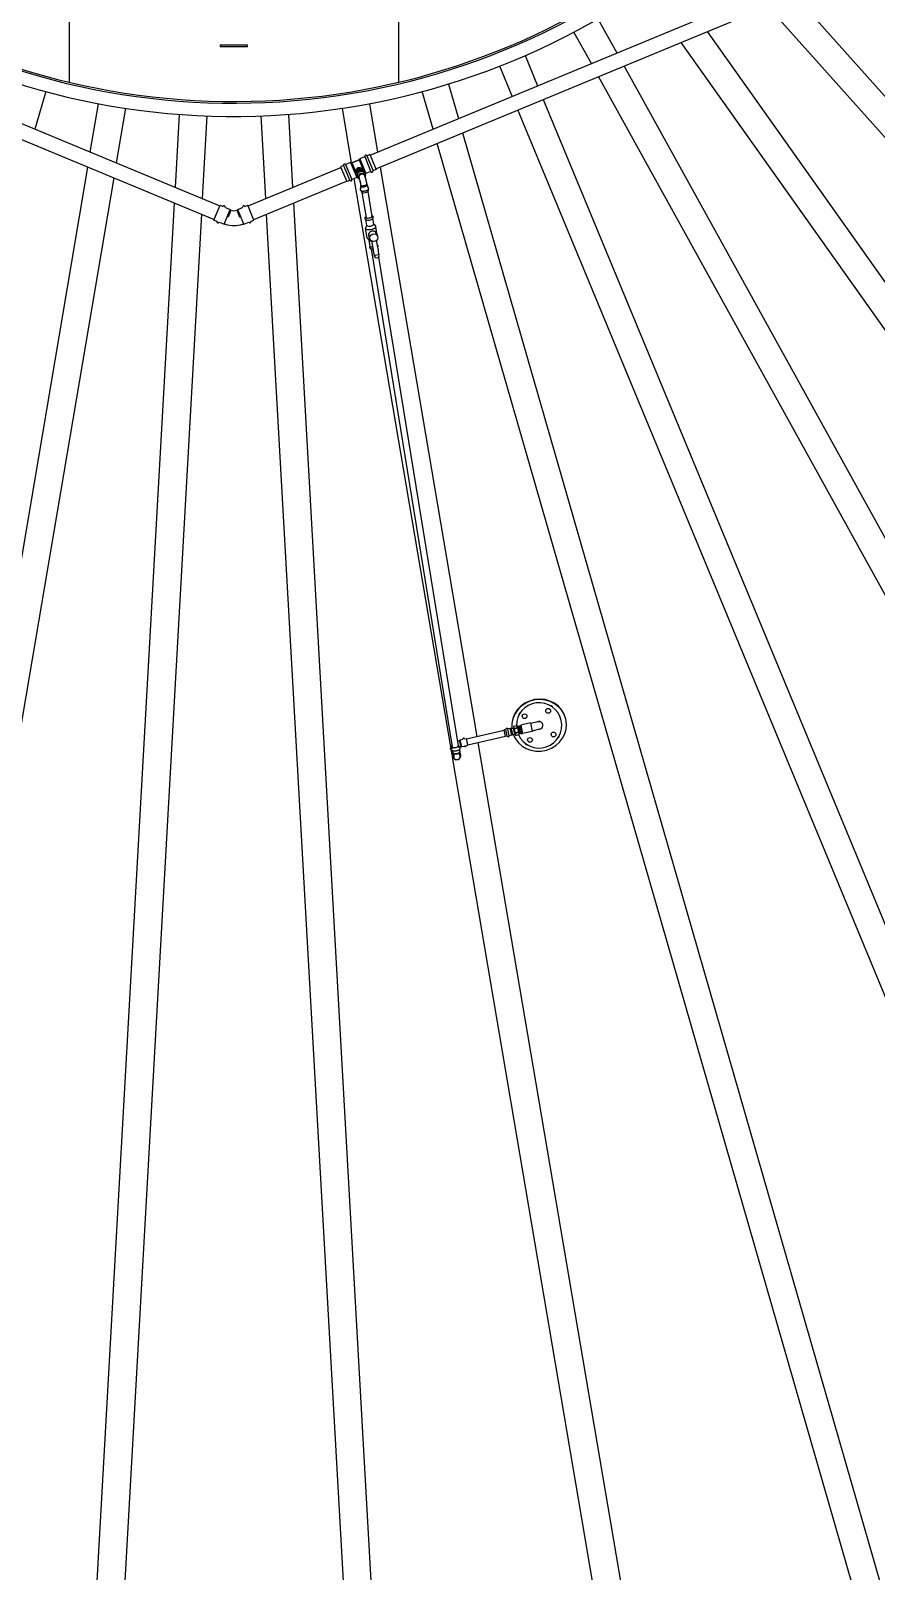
# Model space of a CAD drawing. Header units: millimetres. Extents: x 0 to 157650, y 0 to 89100.
# Drawn here: x 25551 to 28634, y 23728 to 29344 of the extents above; entities that cross this region are included whole.
import ezdxf

# ---------------------------------------------------------------- set-up
doc = ezdxf.new("R2010")
doc.units = ezdxf.units.MM
doc.header["$LTSCALE"] = 150
doc.layers.add('Visible', color=7, linetype='Continuous', lineweight=25)

msp = doc.modelspace()

# ---------------------------------------------------------------- linework, layer by layer
at = {"layer": 'Visible', "color": 9, "true_color": 0xc0c0c0}
for p, q in [((25692, 29156.1), (25692, 31085.9)), ((25692, 29156.1), (25692, 31085.9)), ((26892, 30910.9), (26892, 29156.1)), ((26892, 30910.9), (26892, 29156.1)), ((24221.2, 29542.2), (26240.5, 28705.8)), ((26788.8, 28890.2), (28362.8, 29542.2)), ((24200.6, 29492.3), (26219.8, 28655.9)), ((26809.5, 28840.3), (28383.5, 29492.3)), ((34218, 22742.6), (28239, 29432.5)), ((28336.9, 29473), (34292.6, 22809.2)), ((27619.6, 29387.5), (27688.5, 29262.9)), ((27595.5, 29224.4), (27532.1, 29339.1)), ((28017.5, 29340.7), (33248.4, 21969.2)), ((26342, 29291.9), (26242, 29291.9)), ((26242, 29291.9), (26242, 29285.9)), ((26242, 29285.9), (26342, 29285.9)), ((26342, 29285.9), (26342, 29291.9)), ((33166.8, 21911.4), (27922.8, 29301.5)), ((27307.1, 29104.9), (27261.5, 29215)), ((27353.9, 29253.3), (27399.5, 29143.2)), ((27714.8, 29215.3), (32116.7, 21251.5)), ((27074.9, 29149.7), (27111.2, 29023.7)), ((32029.2, 21203.1), (27621.8, 29176.8)), ((25605.5, 29121.9), (25566.1, 28985.1)), ((27018.2, 28985.2), (26978.8, 29122)), ((27420.2, 29093.3), (30911.8, 20664.9)), ((25768.3, 28901.4), (25798.3, 29077.9)), ((25896.9, 29061.2), (25863.1, 28862.1)), ((26078.5, 28772.9), (26093.4, 29039.1)), ((26490.9, 29039.1), (26505.8, 28773)), ((26721.1, 28862.8), (26687.4, 29061.2)), ((26786, 29078), (26816, 28901.5)), ((30819.4, 20626.6), (27327.8, 29055)), ((26193.3, 29033.5), (26176.4, 28732.4)), ((26408, 28732.5), (26391, 29033.5)), ((29552.7, 20189.3), (27033.2, 28933)), ((27126.2, 28971.5), (29648.8, 20217)), ((26748.2, 28873.4), (26722.3, 28862.7)), ((26722.3, 28862.7), (26748.2, 28873.4)), ((26748.2, 28873.4), (26751, 28877)), ((26748.2, 28873.4), (26763.2, 28837.2)), ((26768.6, 28884.4), (26751, 28877)), ((26751, 28877), (26773.4, 28822.9)), ((26768.9, 28885), (26791.7, 28829.9)), ((26776.9, 28888.3), (26799.7, 28833.2)), ((26788, 28892.4), (26777.5, 28888)), ((26788, 28892.4), (26810.4, 28838.2)), ((24241.6, 19913), (25759.1, 28846.8)), ((26343.6, 28705.8), (26681.7, 28845.8)), ((26691.2, 28852.3), (26680.8, 28848)), ((26680.8, 28848), (26703.2, 28793.8)), ((26691.5, 28852.9), (26714.3, 28797.9)), ((26699.4, 28856.2), (26722.3, 28801.2)), ((26717.7, 28863.3), (26700.1, 28856)), ((26717.7, 28863.3), (26740.2, 28809.1)), ((26722.3, 28862.7), (26717.7, 28863.3)), ((26722.3, 28862.7), (26737.3, 28826.5)), ((26741.8, 28811.2), (26740.2, 28809.1)), ((26741.6, 28819.3), (26741.6, 28819.2)), ((26765.2, 28829.1), (26765.3, 28829)), ((26769.2, 28819.6), (26770.4, 28816.7)), ((26770.8, 28823.2), (26773.4, 28822.9)), ((26791.1, 28830.2), (26773.4, 28822.9)), ((26810.4, 28838.2), (26799.9, 28833.9)), ((26825.3, 28846.9), (27178.1, 26770.8)), ((25853.8, 28807.5), (24340.2, 19896.3)), ((26364.3, 28655.9), (26702.3, 28795.9)), ((26713.7, 28798.1), (26703.2, 28793.8)), ((26740.2, 28809.1), (26722.5, 28801.8)), ((27083.1, 26733), (26730.9, 28805.3)), ((26745.5, 28809.8), (26746.7, 28806.9)), ((26753.3, 28777.3), (26754.7, 28768.8)), ((26754.5, 28781.1), (26753.4, 28778.2)), ((26756, 28760.5), (26756.7, 28755.9)), ((26758.9, 28754.1), (26773.8, 28662.6)), ((26776.2, 28784.7), (26778.2, 28782.2)), ((26778.5, 28781.5), (26779.9, 28772.9)), ((26780.6, 28757.6), (26795.5, 28666.1)), ((26781.3, 28764.6), (26782, 28760.1)), ((25572.6, 19757.5), (26075.3, 28715.8)), ((26218.9, 28653.8), (26241.3, 28707.9)), ((26241.3, 28707.9), (26251.8, 28703.6)), ((26260.7, 28699.9), (26278.3, 28692.6)), ((26305.8, 28692.6), (26323.4, 28699.9)), ((26332.3, 28703.6), (26342.7, 28707.9)), ((26365.1, 28653.8), (26342.7, 28707.9)), ((26509, 28715.9), (27012.6, 19757.6)), ((26173.2, 28675.2), (25672.5, 19751.9)), ((26218.9, 28653.8), (26229.4, 28649.5)), ((26238.2, 28645.8), (26255.9, 28638.5)), ((26255.9, 28638.5), (26278.3, 28692.6)), ((26280.8, 28689.3), (26278.3, 28692.6)), ((26303.3, 28689.3), (26305.8, 28692.6)), ((26328.2, 28638.5), (26305.8, 28692.6)), ((26328.2, 28638.5), (26345.8, 28645.8)), ((26354.7, 28649.5), (26365.1, 28653.8)), ((26912.7, 19751.9), (26411.2, 28675.3)), ((26774, 28654.8), (26771.3, 28656.9)), ((26776.8, 28634.1), (26773.3, 28655.3)), ((26797.8, 28658.7), (26799.7, 28661.5)), ((26801.7, 28638.2), (26798.3, 28659.4)), ((26260.5, 28639.2), (26255.9, 28638.5)), ((26323.6, 28639.2), (26328.2, 28638.5)), ((26777.6, 28589.3), (26772.2, 28622.9)), ((26776.7, 28634.6), (26772.3, 28624.2)), ((26786, 28579.3), (26778.2, 28588.1)), ((26783.8, 28593.8), (26788, 28583.6)), ((26801.7, 28638.6), (26809.1, 28630.2)), ((26814.9, 28597.2), (26809.7, 28629)), ((26811.5, 28605.3), (26815.7, 28595.1)), ((26789.1, 28558.3), (26785.6, 28579.7)), ((26789, 28558.9), (26787.6, 28556.8)), ((26792.3, 28548.9), (27088.4, 26733)), ((26814.4, 28562.7), (26816, 28561.4)), ((26805.2, 28523.1), (26805.7, 28520.3)), ((26819.7, 28526.8), (26806, 28524.2)), ((26811.3, 28516.5), (26817.2, 28517.7)), ((26819.5, 28518.8), (27110.1, 26736.5)), ((26821.3, 28523.2), (26820.9, 28526)), ((27140.2, 26762.2), (27277.6, 26793.6)), ((27283.4, 26796.7), (27277.2, 26795.3)), ((27282.9, 26770.4), (27277.2, 26795.3)), ((27283.4, 26796.7), (27283.8, 26798.1)), ((27289.1, 26771.8), (27283.4, 26796.7)), ((27290.7, 26798.4), (27289.7, 26799.4)), ((27299.9, 26800.5), (27290.7, 26798.4)), ((27296.4, 26773.4), (27290.7, 26798.4)), ((27305.6, 26775.5), (27299.9, 26800.5)), ((27304.1, 26799.6), (27299.9, 26800.5)), ((27304.1, 26799.6), (27309.9, 26800.9)), ((27309, 26778.2), (27304.1, 26799.6)), ((27309.9, 26800.9), (27314.8, 26779.5)), ((27311.8, 26800.3), (27309.9, 26800.9)), ((27324.2, 26810), (27311.7, 26807.1)), ((27311.7, 26807.1), (27313, 26801.1)), ((27311.8, 26800.3), (27313.1, 26800.7)), ((27311.8, 26800.3), (27316.3, 26780.8)), ((27313, 26801.1), (27325.6, 26804)), ((27313.5, 26799), (27313, 26801.1)), ((27313.5, 26799), (27326.1, 26801.9)), ((27313.5, 26799), (27316.7, 26785.1)), ((27325.4, 26807.8), (27324.2, 26810)), ((27329.3, 26808.7), (27325.4, 26807.8)), ((27325.4, 26807.8), (27331.7, 26780)), ((27329.3, 26808.7), (27335.6, 26780.9)), ((27330.2, 26807.9), (27329.5, 26807.7)), ((27336.1, 26782.1), (27330.2, 26807.9)), ((27331.8, 26806.9), (27330.2, 26807.9)), ((27333.8, 26807.3), (27331.8, 26806.9)), ((27337.1, 26783.7), (27331.8, 26806.9)), ((27333.1, 26810.3), (27338, 26811.4)), ((27333.1, 26810.3), (27334.3, 26804.9)), ((27334.3, 26804.9), (27339.2, 26806)), ((27334.3, 26804.9), (27334.7, 26803.1)), ((27334.7, 26803.1), (27339.6, 26804.2)), ((27337.6, 26790.4), (27334.7, 26803.1)), ((27337.6, 26790.4), (27342.5, 26791.5)), ((27337.6, 26790.4), (27338.1, 26788.5)), ((27373.1, 26820.4), (27338, 26812.4)), ((27338, 26812.4), (27345, 26781.4)), ((27339.2, 26806), (27338, 26811.4)), ((27338.1, 26788.5), (27342.9, 26789.6)), ((27339.7, 26781.3), (27338.1, 26788.5)), ((27338.5, 26809.9), (27338.3, 26809.9)), ((27339.2, 26806), (27339.6, 26804.2)), ((27342.5, 26791.5), (27339.6, 26804.2)), ((27342.5, 26791.5), (27342.9, 26789.6)), ((27344.6, 26782.4), (27342.9, 26789.6)), ((27380.1, 26789.4), (27345, 26781.4)), ((27373.1, 26820.4), (27380.1, 26789.4)), ((27401.9, 26824.4), (27373.6, 26818)), ((27379.6, 26791.8), (27407.9, 26798.2)), ((27502.4, 26833.6), (27502.1, 26834.9)), ((27086.6, 26732.7), (27087.6, 26726.8)), ((27111.9, 26736.8), (27112.8, 26730.9)), ((27114.4, 26756.2), (27117.4, 26758.8)), ((27117.4, 26758.8), (27126.4, 26760.9)), ((27123.1, 26733.9), (27117.4, 26758.8)), ((27119.6, 26734.8), (27123.1, 26733.9)), ((27123.1, 26733.9), (27132.1, 26735.9)), ((27133.7, 26762.6), (27139.8, 26764)), ((27139.4, 26737.6), (27145.5, 26739)), ((27145.5, 26739), (27139.8, 26764)), ((27145.1, 26740.8), (27282.5, 26772.1)), ((27181.8, 26749.1), (28343.6, 19913.2)), ((27289.1, 26771.8), (27282.9, 26770.4)), ((27289.1, 26771.8), (27290, 26770.7)), ((27296.4, 26773.4), (27296, 26772.1)), ((27305.6, 26775.5), (27296.4, 26773.4)), ((27309, 26778.2), (27305.6, 26775.5)), ((27309, 26778.2), (27314.8, 26779.5)), ((27316.3, 26780.8), (27314.8, 26779.5)), ((27316.3, 26780.8), (27317.6, 26781.2)), ((27316.7, 26785.1), (27329.2, 26788)), ((27317.2, 26782.8), (27316.7, 26785.1)), ((27317.2, 26782.8), (27329.8, 26785.7)), ((27317.2, 26782.8), (27319, 26774.9)), ((27319, 26774.9), (27331.6, 26777.8)), ((27319.1, 26774.7), (27319, 26774.9)), ((27319.1, 26774.7), (27331.6, 26777.6)), ((27331.7, 26780), (27331.6, 26777.6)), ((27335.6, 26780.9), (27331.7, 26780)), ((27336.1, 26782.1), (27335.4, 26781.9)), ((27337.1, 26783.7), (27336.1, 26782.1)), ((27339.1, 26784.1), (27337.1, 26783.7)), ((27339.7, 26781.3), (27344.6, 26782.4)), ((27339.7, 26781.3), (27339.8, 26781.1)), ((27339.8, 26781.1), (27344.6, 26782.2)), ((27344.5, 26783.8), (27344.3, 26783.8)), ((27344.6, 26782.4), (27344.6, 26782.2)), ((27088.1, 26703.4), (27085.6, 26718.1)), ((27089.5, 26715), (27088.7, 26718.6)), ((27088.9, 26718.5), (27090.1, 26711.3)), ((28245, 19896.5), (27089.5, 26695.1)), ((27092.7, 26707.7), (27090.5, 26710.5)), ((27090.6, 26710), (27090.5, 26710.4)), ((27092.3, 26694.8), (27091.6, 26697.8)), ((27114, 26711.2), (27115.3, 26714.6)), ((27114.2, 26722.6), (27115.4, 26715.4)), ((27117.2, 26700.5), (27116.5, 26703.5))]:
    msp.add_line(p, q, dxfattribs=at)
for centre in [(27351.9, 26844.6), (27438.1, 26864.3), (27371.6, 26758.4), (27457.8, 26778.1)]:
    msp.add_circle(centre, 8.75, dxfattribs=at)
for centre, radius, start, end in [((26292, 31685.9), 12796, 45.6757, 314.3243), ((26292, 31685.9), 2654.3, 55.8521, 348.3907), ((26292, 31685.9), 2606, 57.4266, 348.9003), ((26292, 31685.9), 2600, 57.6311, 342.6579), ((26768.5, 28884.8), 0.5, 292.5, 22.5), ((26773.3, 28885.7), 4.42, 35.8333, 189.1667), ((26777.3, 28888.5), 0.5, 202.5, 292.5), ((26691, 28852.8), 0.5, 292.5, 22.5), ((26695.9, 28853.6), 4.42, 35.8333, 189.1667), ((26699.9, 28856.4), 0.5, 202.5, 292.5), ((26791.3, 28829.8), 0.5, 22.5, 112.5), ((26795.3, 28832.5), 4.42, 215.8333, 9.1667), ((26800.1, 28833.4), 0.5, 112.5, 202.5), ((26713.8, 28797.7), 0.5, 22.5, 112.5), ((26717.9, 28800.5), 4.42, 215.8333, 9.1667), ((26722.7, 28801.4), 0.5, 112.5, 202.5), ((26251.9, 28703.8), 0.25, 247.5, 325.6877), ((26255.9, 28701.1), 4.65, 349.3123, 145.6877), ((26260.7, 28700.2), 0.25, 169.3123, 247.5), ((26323.3, 28700.2), 0.25, 292.5, 10.6877), ((26328.1, 28701.1), 4.65, 34.3123, 190.6877), ((26332.2, 28703.8), 0.25, 214.3123, 292.5), ((26229.3, 28649.2), 0.25, 349.3123, 67.5), ((26234.1, 28648.3), 4.65, 169.3123, 325.6877), ((26238.1, 28645.6), 0.25, 67.5, 145.6877), ((26292, 28725.8), 38.2, 252.8702, 287.1298), ((26345.9, 28645.6), 0.25, 34.3123, 112.5), ((26350, 28648.3), 4.65, 214.3123, 10.6877), ((26354.8, 28649.2), 0.25, 112.5, 190.6877), ((26292, 28725.6), 92, 249.941, 290.059), ((27404.9, 26811.3), 82.5, 204.4854, 181.2343), ((27287.1, 26797.1), 3.5, 42.7641, 162.9556), ((27404.9, 26811.3), 13.8, 270.8693, 114.8504), ((27404.9, 26811.3), 13.5, 282.8598, 102.8598), ((27126.3, 26761.1), 0.25, 282.8598, 0.1794), ((27130.2, 26761.1), 3.59, 25.5402, 180.1795), ((27132.1, 26735.7), 0.25, 25.5402, 102.8598), ((27135.6, 26737.3), 3.59, 205.5402, 0.1795), ((27133.7, 26762.8), 0.25, 205.5402, 282.8598), ((27139.5, 26737.4), 0.25, 102.8598, 180.1795), ((27292.6, 26773.1), 3.5, 222.7641, 342.9556)]:
    msp.add_arc(centre, radius, start, end, dxfattribs=at)
for centre, major_axis, ratio, start_param, end_param in [((26751.2, 28829.5), (-11.8, -4.9), 0.939693, 3.734172, 5.690606), ((26753.3, 28824.4), (12.3, 5.1), 0.939693, 6.20407, 9.503893), ((26754.2, 28822.2), (11.8, 4.9), 0.939693, 0.189995, 2.951597), ((26754.2, 28822.2), (-10.2, -4.2), 0.939693, 3.663904, 5.760874), ((26758.5, 28811.8), (11.8, 4.9), 0.939693, 5.666295, 9.875317), ((26755.5, 28819.1), (-11.8, -4.9), 0.939693, 4.13268, 5.292098), ((26765.9, 28779.4), (12.6, 2.1), 0.333955, 2.950309, 6.474469), ((26769.4, 28758), (12.6, 2.1), 0.333955, 3.141593, 6.283185), ((26784.5, 28665), (-11, -1.8), 0.333955, 6.118971, 9.588992), ((26785.7, 28658), (-12.5, -2), 0.333955, 0.301852, 2.839741), ((26790.9, 28625.9), (-18.8, -3.1), 0.333955, 6.077179, 9.630784), ((26789.2, 28636.2), (-12.5, -2), 0.333955, 0, 3.141593), ((26796.4, 28592.4), (-18.8, -3.1), 0.333955, 0, 1.007593), ((26797.6, 28599.5), (13.9, 5.7), 0.939693, 0, 3.141593), ((26798, 28582.1), (-12.5, -2), 0.333955, 0.206006, 1.106759), ((26801.6, 28560.3), (-12.5, -2), 0.333955, 0, 1.315902), ((26808.5, 28530.2), (-4.92, -0.9), 0.080642, 6.281779, 6.357333), ((26806.2, 28523.2), (-0.924, -0.383), 0.939693, 4.494788, 6.065584), ((26810.5, 28521.2), (-4.62, -1.91), 0.939693, 6.065584, 7.63638), ((26816.4, 28522.3), (4.62, 1.91), 0.939693, 4.494788, 6.065584), ((26819.9, 28525.9), (0.924, 0.383), 0.939693, 6.065584, 7.63638), ((27404.6, 26812.7), (97.5, 22.3), 0.939693, 0, 3.038912), ((27404.9, 26811.3), (-97.5, -22.3), 0.939693, 0.117329, 6.165857), ((27337.9, 26850.6), (-6.82, -1.56), 0.939693, 4.761426, 6.365711), ((27337.5, 26852.2), (-6.82, -1.56), 0.939693, 0.130358, 0.295603), ((27337.6, 26851.9), (-6.82, -1.56), 0.939693, 0.10418, 0.255875), ((27337.9, 26850.6), (6.82, 1.56), 0.939693, 5.427646, 5.893067), ((27448.2, 26875.7), (-6.82, -1.56), 0.939693, 0.390119, 0.855539), ((27448.2, 26875.7), (6.82, 1.56), 0.939693, 6.200659, 7.804945), ((27447.8, 26877.4), (6.82, 1.56), 0.939693, 5.987583, 6.152827), ((27447.9, 26877.1), (6.82, 1.56), 0.939693, 6.02731, 6.179005), ((27327.9, 26793.8), (-3.7, 16.2), 0.000111, 5.237999, 5.39347), ((27096.9, 26732.1), (12.5, 2.8), 0.942381, 2.210494, 2.518565), ((27099.2, 26734.7), (12.6, 2.1), 0.333955, 2.604842, 6.819935), ((27099.2, 26734.7), (10.9, 1.8), 0.333955, 3.141593, 6.283185), ((27327.9, 26793.8), (3.7, -16.2), 0.000122, 1.049208, 1.20468), ((27327.9, 26793.8), (3.7, -16.2), 0.000011, 0.00201, 0.157482), ((27361.5, 26746.9), (-6.82, -1.56), 0.939693, 6.200659, 7.804945), ((27361.2, 26748.3), (-6.82, -1.56), 0.939693, 0.132895, 1.278883), ((27361.2, 26748.6), (-6.82, -1.56), 0.939693, 0.200103, 1.204719), ((27361.5, 26746.9), (6.82, 1.56), 0.939693, 0.390119, 0.855539), ((27471.8, 26772.1), (-6.82, -1.56), 0.939693, 5.427646, 5.893067), ((27471.8, 26772.1), (6.82, 1.56), 0.939693, 4.761426, 6.365711), ((27471.5, 26773.4), (6.82, 1.56), 0.939693, 5.004302, 6.15029), ((27471.5, 26773.8), (6.82, 1.56), 0.939693, 5.078467, 6.083082), ((27098.6, 26724.6), (12.5, 2.8), 0.942381, 2.476143, 2.730581), ((27098.6, 26724.6), (-12.5, -2.8), 0.942381, 0.15126, 0.53675), ((27102.7, 26713.3), (12.6, 2.1), 0.333955, 3.141593, 6.283185), ((27104.7, 26697.6), (-12.5, -2.8), 0.942381, 5.615338, 7.361474), ((27104.7, 26697.6), (12.5, 2.8), 0.942381, 5.272378, 6.680889)]:
    msp.add_ellipse(centre, major_axis=major_axis, ratio=ratio, start_param=start_param, end_param=end_param, dxfattribs=at)
msp.add_ellipse((26801.9, 28589.3), major_axis=(13.9, 5.7), ratio=0.939693, dxfattribs=at)
for points, knots in [([(26768.6, 28826.3), (26768.6, 28826.8), (26768.5, 28827.2), (26768.3, 28829.3), (26767.8, 28830.8), (26766.5, 28833.7), (26765.5, 28835), (26763.3, 28837.3), (26761.9, 28838.2), (26759, 28839.7), (26757.4, 28840.2), (26754.2, 28840.6), (26752.5, 28840.6), (26749.1, 28840.1), (26747.5, 28839.5), (26744.5, 28838), (26743.1, 28837), (26740.7, 28834.6), (26739.7, 28833.3), (26738.1, 28830.3), (26737.6, 28828.7), (26737.1, 28825.5), (26737.2, 28823.9), (26737.6, 28821.3), (26737.9, 28820.3), (26738.3, 28819.4)], [2.797206, 2.797206, 2.797206, 2.797206, 2.885224, 2.885224, 3.198582, 3.198582, 3.510801, 3.510801, 3.825351, 3.825351, 4.144384, 4.144384, 4.467894, 4.467894, 4.794266, 4.794266, 5.121232, 5.121232, 5.446417, 5.446417, 5.767729, 5.767729, 6.084232, 6.084232, 6.283185, 6.283185, 6.283185, 6.283185]), ([(26738.6, 28831.2), (26738.3, 28832.2), (26738.2, 28833.3), (26738.2, 28835.9), (26738.5, 28837.4), (26739.5, 28840), (26740.3, 28841.3), (26742.3, 28843.5), (26743.6, 28844.3), (26744.9, 28844.8)], [5.135377, 5.135377, 5.135377, 5.135377, 5.456018, 5.456018, 5.875499, 5.875499, 6.29544, 6.29544, 6.715382, 6.715382, 6.715382, 6.715382]), ([(26738.3, 28819.4), (26738.9, 28817.9), (26739.8, 28816.5), (26740.9, 28815.2), (26741, 28815.1), (26741.2, 28815)], [0, 0, 0, 0, 0.312158, 0.312158, 0.3443865, 0.3443865, 0.3443865, 0.3443865]), ([(26770.9, 28809.6), (26771, 28809.7), (26771, 28809.8), (26771.8, 28811.4), (26772.2, 28813), (26772.6, 28816.2), (26772.6, 28817.9), (26771.9, 28821), (26771.3, 28822.5), (26769.7, 28825.2), (26768.6, 28826.4), (26766.2, 28828.5), (26764.8, 28829.4), (26761.7, 28830.6), (26760.1, 28830.9), (26756.8, 28831.1), (26755.1, 28831), (26751.8, 28830.2), (26750.2, 28829.5), (26747.3, 28827.7), (26746, 28826.6), (26743.8, 28824.1), (26742.9, 28822.6), (26741.7, 28819.5), (26741.3, 28817.9), (26741.1, 28814.7), (26741.2, 28813.1), (26742.1, 28810), (26742.8, 28808.5), (26744.6, 28805.9), (26745.7, 28804.7), (26747.9, 28803.1), (26749, 28802.5), (26750, 28802)], [0.959927, 0.959927, 0.959927, 0.959927, 0.979497, 0.979497, 1.300453, 1.300453, 1.616325, 1.616325, 1.928609, 1.928609, 2.240699, 2.240699, 2.556049, 2.556049, 2.876359, 2.876359, 3.201099, 3.201099, 3.528287, 3.528287, 3.855432, 3.855432, 4.180021, 4.180021, 4.500051, 4.500051, 4.815084, 4.815084, 5.127048, 5.127048, 5.439508, 5.439508, 5.669115, 5.669115, 5.669115, 5.669115]), ([(26744.9, 28844.8), (26746.1, 28845.4), (26747.6, 28845.7), (26750.6, 28845.6), (26752.1, 28845.2), (26754.6, 28844.1), (26755.9, 28843.3), (26757.7, 28841.4), (26758.4, 28840.5), (26758.9, 28839.6)], [0, 0, 0, 0, 0.419941, 0.419941, 0.839883, 0.839883, 1.259364, 1.259364, 1.580004, 1.580004, 1.580004, 1.580004]), ([(26757.4, 28820.7), (26756.4, 28820.5), (26755.3, 28820.2), (26753.5, 28819.2), (26752.6, 28818.7), (26750.8, 28817.1), (26749.9, 28815.9), (26748.6, 28813.4), (26748.2, 28812), (26748.1, 28809.4), (26748.2, 28808.1), (26748.6, 28806.9)], [-6.946117, -6.946117, -6.946117, -6.946117, -6.629451, -6.629451, -6.320608, -6.320608, -5.883587, -5.883587, -5.44564, -5.44564, -5.033529, -5.033529, -5.033529, -5.033529]), ([(26769.4, 28814.2), (26769.1, 28815.1), (26768.7, 28815.9), (26767.4, 28817.7), (26766.4, 28818.6), (26764.2, 28820), (26762.9, 28820.5), (26760.2, 28821), (26758.8, 28821), (26757.4, 28820.7)], [-1.554664, -1.554664, -1.554664, -1.554664, -1.258917, -1.258917, -0.845974, -0.845974, -0.426647, -0.426647, 0, 0, 0, 0]), ([(26769.4, 28814.2), (26769.8, 28812.9), (26770.3, 28811.5), (26771.2, 28808.2), (26771.6, 28806.4), (26772.6, 28802.5), (26773.1, 28800.4), (26774, 28795.9), (26774.5, 28793.6), (26775.4, 28789), (26775.8, 28786.7), (26776.2, 28784.4)], [3.264764, 3.264764, 3.264764, 3.264764, 3.529023, 3.529023, 3.793281, 3.793281, 4.05754, 4.05754, 4.321799, 4.321799, 4.586057, 4.586057, 4.586057, 4.586057]), ([(26769.4, 28814.2), (26769.7, 28813.3), (26770, 28812.3), (26770.9, 28809.3), (26771.4, 28807.3), (26772.5, 28802.7), (26773.1, 28800.1), (26774.2, 28794.8), (26774.8, 28792.1), (26775.6, 28787.7), (26775.9, 28786), (26776.2, 28784.4)], [5.177026, 5.177026, 5.177026, 5.177026, 5.368014, 5.368014, 5.682173, 5.682173, 5.996333, 5.996333, 6.310492, 6.310492, 6.498319, 6.498319, 6.498319, 6.498319]), ([(26748.6, 28806.9), (26748.8, 28806.4), (26749.1, 28805.6), (26749.7, 28803.5), (26750, 28802), (26750.9, 28798.7), (26751.3, 28796.8), (26752.2, 28792.9), (26752.6, 28790.8), (26753.5, 28786.5), (26753.9, 28784.4), (26754.3, 28781.7), (26754.4, 28781.3), (26754.5, 28780.8)], [3.277436, 3.277436, 3.277436, 3.277436, 3.478762, 3.478762, 3.739299, 3.739299, 3.999837, 3.999837, 4.260375, 4.260375, 4.520912, 4.520912, 4.580124, 4.580124, 4.580124, 4.580124]), ([(26748.6, 28806.9), (26748.8, 28806.4), (26749, 28805.7), (26749.6, 28803.7), (26750, 28802.2), (26750.9, 28798.7), (26751.4, 28796.6), (26752.4, 28792), (26752.9, 28789.5), (26753.8, 28784.9), (26754.1, 28782.8), (26754.5, 28780.8)], [5.189698, 5.189698, 5.189698, 5.189698, 5.378515, 5.378515, 5.640431, 5.640431, 5.935201, 5.935201, 6.241948, 6.241948, 6.492386, 6.492386, 6.492386, 6.492386]), ([(26754.4, 28770.1), (26754.1, 28769.8), (26753.7, 28769.4), (26753.1, 28768.6), (26752.8, 28768.1), (26752.3, 28766.9), (26752.1, 28766), (26752.3, 28764.4), (26752.5, 28763.8), (26753.1, 28762.6), (26753.6, 28762.1), (26754.7, 28761.1), (26755.4, 28760.7), (26757.4, 28759.9), (26758.7, 28759.6), (26761.7, 28759.3), (26763.3, 28759.2), (26766.5, 28759.4), (26768.1, 28759.6), (26771.2, 28760.2), (26772.7, 28760.5), (26775.6, 28761.4), (26776.9, 28761.9), (26779.5, 28763.2), (26780.6, 28763.9), (26782.1, 28765.4), (26782.5, 28765.9), (26783, 28766.9), (26783.2, 28767.3), (26783.5, 28768.5), (26783.6, 28769.3), (26783.3, 28770.4), (26783.3, 28770.7), (26783.1, 28771)], [2.586822, 2.586822, 2.586822, 2.586822, 2.722874, 2.722874, 2.861248, 2.861248, 3.043336, 3.043336, 3.178996, 3.178996, 3.329103, 3.329103, 3.548415, 3.548415, 3.939745, 3.939745, 4.325052, 4.325052, 4.678204, 4.678204, 5.0258, 5.0258, 5.38281, 5.38281, 5.776354, 5.776354, 5.952496, 5.952496, 6.057675, 6.057675, 6.217158, 6.217158, 6.283185, 6.283185, 6.283185, 6.283185]), ([(26754.5, 28780.8), (26754.5, 28780.6), (26754.6, 28780.5), (26754.9, 28780), (26755.4, 28779.7), (26756.9, 28779.2), (26757.8, 28779), (26760, 28778.8), (26761.2, 28778.8), (26763.9, 28779), (26765.3, 28779.2), (26766.7, 28779.4)], [-1.81951, -1.81951, -1.81951, -1.81951, -1.667573, -1.667573, -1.258917, -1.258917, -0.845974, -0.845974, -0.426647, -0.426647, 0, 0, 0, 0]), ([(26766.7, 28779.4), (26767.8, 28779.6), (26768.8, 28779.9), (26770.7, 28780.4), (26771.5, 28780.7), (26773.4, 28781.5), (26774.3, 28782), (26775.7, 28783), (26776.1, 28783.5), (26776.2, 28784.1), (26776.2, 28784.2), (26776.2, 28784.4)], [-6.946117, -6.946117, -6.946117, -6.946117, -6.629451, -6.629451, -6.320608, -6.320608, -5.883587, -5.883587, -5.44564, -5.44564, -5.294599, -5.294599, -5.294599, -5.294599]), ([(26783.1, 28771), (26782.9, 28771.6), (26782.5, 28772.2), (26781.5, 28773.2), (26780.9, 28773.6), (26780.1, 28774), (26779.9, 28774.1), (26779.7, 28774.2)], [0, 0, 0, 0, 0.1419892, 0.1419892, 0.3335878, 0.3335878, 0.3979391, 0.3979391, 0.3979391, 0.3979391]), ([(26280.8, 28689.3), (26280.8, 28689.3), (26280.8, 28689.3), (26280.8, 28689.2), (26280.7, 28689.1), (26280.4, 28688.3), (26280, 28687.3), (26278.8, 28684.2), (26277.9, 28682), (26275.8, 28676.8), (26274.7, 28674), (26272.6, 28668.8), (26271.6, 28666.5), (26270.7, 28664.2)], [-8.51116, -8.51116, -8.51116, -8.51116, -8.39109, -8.39109, -7.98249, -7.98249, -7.083111, -7.083111, -6.01136, -6.01136, -5.004269, -5.004269, -4.255037, -4.255037, -4.255037, -4.255037]), ([(26313.4, 28664.2), (26313.2, 28664.5), (26313.1, 28664.9), (26311.6, 28668.5), (26310.3, 28671.7), (26307.9, 28677.7), (26306.8, 28680.3), (26305.1, 28684.8), (26304.4, 28686.5), (26303.5, 28688.7), (26303.3, 28689.3), (26303.3, 28689.3)], [-12.773496, -12.773496, -12.773496, -12.773496, -12.659018, -12.659018, -11.597637, -11.597637, -10.541818, -10.541818, -9.494712, -9.494712, -8.514961, -8.514961, -8.514961, -8.514961]), ([(26773.3, 28665.9), (26772.1, 28665.2), (26771, 28664.4), (26770, 28662.9), (26769.8, 28662.4), (26769.4, 28661.2), (26769.3, 28660.4), (26769.6, 28659), (26769.9, 28658.5), (26770.5, 28657.6), (26770.9, 28657.2), (26771.3, 28656.9)], [8.6545158, 8.6545158, 8.6545158, 8.6545158, 9.0397804, 9.0397804, 9.176599, 9.176599, 9.3618565, 9.3618565, 9.5102359, 9.5102359, 9.6482141, 9.6482141, 9.6482141, 9.6482141]), ([(26799.7, 28661.5), (26799.9, 28661.9), (26800.2, 28662.4), (26800.5, 28663.6), (26800.6, 28664.4), (26800.3, 28665.7), (26800, 28666.3), (26799.3, 28667.3), (26798.8, 28667.8), (26797.4, 28668.7), (26796.4, 28669.1), (26795.2, 28669.4), (26795.1, 28669.4), (26795, 28669.4)], [5.9029178, 5.9029178, 5.9029178, 5.9029178, 6.0378542, 6.0378542, 6.2218319, 6.2218319, 6.3702745, 6.3702745, 6.5536273, 6.5536273, 6.8614698, 6.8614698, 6.896616, 6.896616, 6.896616, 6.896616]), ([(26787.6, 28556.8), (26787.3, 28556.4), (26787.1, 28555.9), (26786.7, 28554.8), (26786.7, 28554), (26787, 28552.6), (26787.2, 28552), (26788, 28551), (26788.5, 28550.5), (26789.9, 28549.6), (26790.9, 28549.3), (26793.3, 28548.6), (26794.9, 28548.5), (26797.8, 28548.4), (26799, 28548.4), (26800.4, 28548.5)], [2.761325, 2.761325, 2.761325, 2.761325, 2.896262, 2.896262, 3.080239, 3.080239, 3.228682, 3.228682, 3.412035, 3.412035, 3.719877, 3.719877, 4.116461, 4.116461, 4.406104, 4.406104, 4.406104, 4.406104]), ([(26805.8, 28519.5), (26805.5, 28520.4), (26805.2, 28521.5), (26804.8, 28523.4), (26804.6, 28524), (26804.3, 28525.5), (26804.1, 28526.5), (26803.8, 28528.1), (26803.7, 28528.7), (26803.6, 28529.3)], [0, 0, 0, 0, 0.485966, 0.485966, 0.679634, 0.679634, 0.986677, 0.986677, 1.168905, 1.168905, 1.168905, 1.168905]), ([(26815.9, 28553.8), (26816.3, 28554.2), (26816.7, 28554.6), (26817.3, 28555.5), (26817.5, 28555.9), (26817.9, 28557.1), (26818, 28557.9), (26817.7, 28559.3), (26817.4, 28559.9), (26816.8, 28560.8), (26816.4, 28561.1), (26816, 28561.4)], [5.732096, 5.732096, 5.732096, 5.732096, 5.8981878, 5.8981878, 6.0350064, 6.0350064, 6.2202638, 6.2202638, 6.3686432, 6.3686432, 6.5066215, 6.5066215, 6.5066215, 6.5066215]), ([(26819.5, 28532.1), (26819.6, 28531.5), (26819.7, 28530.9), (26820, 28529.8), (26820.1, 28529.3), (26820.3, 28528.2), (26820.4, 28527.7), (26820.6, 28526.9), (26820.7, 28526.6), (26820.8, 28526.2), (26820.8, 28526.2), (26820.8, 28526.2)], [0.0000021, 0.0000021, 0.0000021, 0.0000021, 0.1725973, 0.1725973, 0.3424596, 0.3424596, 0.5122188, 0.5122188, 0.6798383, 0.6798383, 0.7025293, 0.7025293, 0.7025293, 0.7025293]), ([(27089.5, 26714.9), (27088.5, 26715.4), (27087.6, 26716.1), (27085.6, 26718), (27084.6, 26719.3), (27083, 26722.1), (27082.5, 26723.6), (27082, 26726.8), (27082, 26728.4), (27082.5, 26731.6), (27083.1, 26733.1), (27084.6, 26736), (27085.6, 26737.3), (27087, 26738.6), (27087.2, 26738.8), (27087.4, 26739)], [2.348372, 2.348372, 2.348372, 2.348372, 2.567982, 2.567982, 2.885282, 2.885282, 3.198573, 3.198573, 3.510729, 3.510729, 3.825211, 3.825211, 4.144195, 4.144195, 4.198152, 4.198152, 4.198152, 4.198152]), ([(27112.6, 26732.3), (27113.2, 26732), (27113.7, 26731.7), (27114.6, 26731), (27115, 26730.7), (27115.8, 26729.7), (27116.2, 26728.9), (27116.5, 26727.4), (27116.4, 26726.7), (27116.2, 26725.4), (27115.9, 26724.8), (27115.1, 26723.5), (27114.5, 26722.9), (27112.8, 26721.5), (27111.6, 26720.8), (27108.7, 26719.5), (27107.2, 26719), (27104.1, 26718.2), (27102.6, 26717.9), (27099.5, 26717.5), (27098, 26717.3), (27095, 26717.3), (27093.5, 26717.4), (27090.7, 26717.8), (27089.4, 26718.2), (27087.6, 26719.2), (27087.1, 26719.6), (27086, 26720.6), (27085.5, 26721.4), (27085.1, 26723), (27085.1, 26723.7), (27085.2, 26725), (27085.5, 26725.6), (27086.2, 26726.9), (27086.7, 26727.5), (27087.2, 26728.1), (27087.3, 26728.1), (27087.3, 26728.1)], [1.11545, 1.11545, 1.11545, 1.11545, 1.285873, 1.285873, 1.410155, 1.410155, 1.582926, 1.582926, 1.718242, 1.718242, 1.871261, 1.871261, 2.099977, 2.099977, 2.502701, 2.502701, 2.88335, 2.88335, 3.235405, 3.235405, 3.583187, 3.583187, 3.941842, 3.941842, 4.340344, 4.340344, 4.50167, 4.50167, 4.699591, 4.699591, 4.83607, 4.83607, 4.982949, 4.982949, 5.191589, 5.191589, 5.209753, 5.209753, 5.209753, 5.209753]), ([(27107.2, 26753.9), (27107.5, 26754.1), (27107.8, 26754.2), (27110.2, 26755), (27112.3, 26755.7), (27114.4, 26756.2)], [4.3355471, 4.3355471, 4.3355471, 4.3355471, 4.3681669, 4.3681669, 4.5949748, 4.5949748, 4.5949748, 4.5949748]), ([(27107.2, 26753.9), (27109.1, 26754.6), (27111, 26755.3), (27113.5, 26756), (27114, 26756.1), (27114.4, 26756.2)], [4.2190164, 4.2190164, 4.2190164, 4.2190164, 4.4263608, 4.4263608, 4.4784441, 4.4784441, 4.4784441, 4.4784441]), ([(27112.9, 26732.5), (27113.4, 26732.7), (27113.8, 26732.9), (27116, 26733.7), (27117.8, 26734.3), (27119.6, 26734.9)], [4.108839, 4.108839, 4.108839, 4.108839, 4.1876648, 4.1876648, 4.4515605, 4.4515605, 4.4515605, 4.4515605]), ([(27119.6, 26734.9), (27119.6, 26734.9), (27119.7, 26735), (27119.6, 26735.5), (27119.5, 26736.1), (27119.3, 26737.7), (27119.1, 26738.7), (27118.7, 26740.5), (27118.5, 26741.2), (27118.2, 26742.5), (27118.1, 26743.1), (27117.7, 26744.9), (27117.4, 26746.1), (27116.7, 26748.6), (27116.4, 26749.9), (27115.7, 26752.3), (27115.4, 26753.3), (27115, 26754.9), (27114.8, 26755.5), (27114.5, 26756.1), (27114.5, 26756.3), (27114.4, 26756.2)], [-4.829015, -4.829015, -4.829015, -4.829015, -4.565732, -4.565732, -4.153695, -4.153695, -3.717262, -3.717262, -3.496908, -3.496908, -3.29028, -3.29028, -2.933844, -2.933844, -2.496625, -2.496625, -2.076812, -2.076812, -1.667573, -1.667573, -1.355729, -1.355729, -1.355729, -1.355729]), ([(27090.8, 26710.1), (27090.2, 26709.4), (27089.8, 26708.6), (27088.7, 26706.4), (27088.3, 26704.8), (27087.9, 26701.6), (27088, 26699.9), (27088.7, 26696.8), (27089.3, 26695.3), (27091, 26692.6), (27092.1, 26691.4), (27094.2, 26689.6), (27095.1, 26689), (27096.2, 26688.5)], [2.393116, 2.393116, 2.393116, 2.393116, 2.566533, 2.566533, 2.884758, 2.884758, 3.198637, 3.198637, 3.510732, 3.510732, 3.824546, 3.824546, 4.046827, 4.046827, 4.046827, 4.046827]), ([(27092.4, 26708.1), (27092.5, 26707.7), (27092.6, 26707.2), (27092.7, 26706.3), (27092.8, 26705.9), (27092.9, 26705.1), (27093, 26704.7), (27093.1, 26703.9), (27093.2, 26703.5), (27093.3, 26702.7), (27093.3, 26702.3), (27093.4, 26701.5), (27093.5, 26701.2), (27093.6, 26700.4), (27093.7, 26700.1), (27093.7, 26699.5), (27093.8, 26699.2), (27093.9, 26698.6), (27093.9, 26698.3), (27094, 26697.8), (27094, 26697.6), (27094.1, 26697.1), (27094.1, 26696.9), (27094.1, 26696.6), (27094.1, 26696.4), (27094.2, 26696.1), (27094.2, 26696), (27094.2, 26695.9), (27094.2, 26695.9), (27094.2, 26695.9)], [3.2906302, 3.2906302, 3.2906302, 3.2906302, 3.351004, 3.351004, 3.4118655, 3.4118655, 3.4727558, 3.4727558, 3.5332096, 3.5332096, 3.5981887, 3.5981887, 3.6638337, 3.6638337, 3.7295535, 3.7295535, 3.7947268, 3.7947268, 3.8594799, 3.8594799, 3.9251362, 3.9251362, 3.9910243, 3.9910243, 4.0562439, 4.0562439, 4.1597438, 4.1597438, 4.1682508, 4.1682508, 4.1682508, 4.1682508]), ([(27092.4, 26708.1), (27092.6, 26706.9), (27092.8, 26705.7), (27093.1, 26704.1), (27093.1, 26703.6), (27093.3, 26702.6), (27093.4, 26702.1), (27093.5, 26701.2), (27093.6, 26700.8), (27093.7, 26700), (27093.7, 26699.6), (27093.8, 26698.9), (27093.9, 26698.6), (27094, 26698), (27094, 26697.7), (27094.1, 26697.2), (27094.1, 26696.9), (27094.1, 26696.5), (27094.1, 26696.4), (27094.2, 26696.1), (27094.2, 26695.9), (27094.2, 26695.9), (27094.2, 26695.9), (27094.2, 26695.9)], [0.489603, 0.489603, 0.489603, 0.489603, 0.6547248, 0.6547248, 0.7322712, 0.7322712, 0.8109141, 0.8109141, 0.889653, 0.889653, 0.9674408, 0.9674408, 1.0407648, 1.0407648, 1.1153627, 1.1153627, 1.1902788, 1.1902788, 1.2642028, 1.2642028, 1.3645069, 1.3645069, 1.3672237, 1.3672237, 1.3672237, 1.3672237]), ([(27104.1, 26706.4), (27103.1, 26706.2), (27102, 26706.1), (27100, 26705.9), (27099, 26705.9), (27096.9, 26706.1), (27095.7, 26706.2), (27093.9, 26706.8), (27093.2, 26707.2), (27092.8, 26707.7), (27092.8, 26707.7), (27092.7, 26707.7)], [-6.946117, -6.946117, -6.946117, -6.946117, -6.629451, -6.629451, -6.320608, -6.320608, -5.883587, -5.883587, -5.44564, -5.44564, -5.420197, -5.420197, -5.420197, -5.420197]), ([(27094, 26697.5), (27093.9, 26696.4), (27094, 26695.3), (27094.3, 26694.1), (27094.3, 26694), (27094.3, 26693.9)], [-2.0068331, -2.0068331, -2.0068331, -2.0068331, -1.667573, -1.667573, -1.6333911, -1.6333911, -1.6333911, -1.6333911]), ([(27114.1, 26711.6), (27114.2, 26711.2), (27114.3, 26710.7), (27114.4, 26709.8), (27114.5, 26709.3), (27114.6, 26708.5), (27114.7, 26708), (27114.8, 26707.2), (27114.9, 26706.8), (27115, 26706), (27115.1, 26705.6), (27115.2, 26704.7), (27115.3, 26704.4), (27115.4, 26703.6), (27115.4, 26703.2), (27115.5, 26702.5), (27115.6, 26702.2), (27115.7, 26701.5), (27115.7, 26701.2), (27115.8, 26700.6), (27115.8, 26700.4), (27115.9, 26699.8), (27115.9, 26699.6), (27116, 26699.1), (27116, 26698.8), (27116.1, 26698.2), (27116.1, 26697.8), (27116.2, 26697.1), (27116.2, 26696.9), (27116.2, 26696.4), (27116.2, 26696.2), (27116.2, 26695.6), (27116.1, 26695.2), (27115.9, 26693.9), (27115.9, 26693.2), (27115.1, 26691.4), (27114.8, 26690.8), (27114, 26689.6), (27113.5, 26689), (27112.2, 26687.6), (27111, 26686.7), (27108.3, 26685.6), (27107.1, 26685.3), (27104.7, 26685.1), (27103.6, 26685.3), (27101.4, 26685.8), (27100.5, 26686.2), (27098.8, 26687.2), (27098.1, 26687.7), (27096.8, 26689), (27096.3, 26689.6), (27095.6, 26690.7), (27095.4, 26691.1), (27095, 26691.8), (27094.9, 26692.1), (27094.7, 26692.6), (27094.6, 26692.8), (27094.5, 26693.4), (27094.4, 26693.6), (27094.3, 26693.9), (27094.3, 26693.9), (27094.3, 26693.9)], [3.288168, 3.288168, 3.288168, 3.288168, 3.349267, 3.349267, 3.410788, 3.410788, 3.47228, 3.47228, 3.533296, 3.533296, 3.598972, 3.598972, 3.665115, 3.665115, 3.73118, 3.73118, 3.796643, 3.796643, 3.862606, 3.862606, 3.928805, 3.928805, 3.994736, 3.994736, 4.05999, 4.05999, 4.191663, 4.191663, 4.245111, 4.245111, 4.27793, 4.27793, 4.314277, 4.314277, 4.34127, 4.34127, 4.351062, 4.351062, 4.357609, 4.357609, 4.367185, 4.367185, 4.373875, 4.373875, 4.380286, 4.380286, 4.387783, 4.387783, 4.398186, 4.398186, 4.414958, 4.414958, 4.440373, 4.440373, 4.468393, 4.468393, 4.50624, 4.50624, 4.583089, 4.583089, 4.586683, 4.586683, 4.586683, 4.586683]), ([(27114.1, 26711.6), (27114.3, 26710.3), (27114.5, 26709.1), (27114.8, 26707.4), (27114.9, 26706.9), (27115, 26705.9), (27115.1, 26705.4), (27115.3, 26704.4), (27115.3, 26704), (27115.5, 26703.1), (27115.5, 26702.7), (27115.6, 26701.9), (27115.7, 26701.5), (27115.8, 26700.8), (27115.8, 26700.4), (27115.9, 26699.8), (27115.9, 26699.5), (27116, 26698.9), (27116, 26698.6), (27116.1, 26697.9), (27116.2, 26697.5), (27116.2, 26696.4), (27116.2, 26696.2), (27116.2, 26695.6), (27116.2, 26695.2), (27115.9, 26694), (27115.9, 26693.3), (27115.1, 26691.4), (27114.8, 26690.8), (27114, 26689.6), (27113.6, 26689.1), (27112.2, 26687.7), (27111, 26686.7), (27108.4, 26685.6), (27107.2, 26685.3), (27104.8, 26685.1), (27103.6, 26685.2), (27101.5, 26685.7), (27100.6, 26686.1), (27098.8, 26687.1), (27098.1, 26687.7), (27096.8, 26688.9), (27096.4, 26689.5), (27095.6, 26690.7), (27095.4, 26691.1), (27095, 26691.8), (27094.9, 26692.1), (27094.7, 26692.6), (27094.6, 26692.8), (27094.5, 26693.4), (27094.4, 26693.6), (27094.3, 26693.9), (27094.3, 26693.9), (27094.3, 26693.9)], [0.487141, 0.487141, 0.487141, 0.487141, 0.654725, 0.654725, 0.732934, 0.732934, 0.811984, 0.811984, 0.890934, 0.890934, 0.968884, 0.968884, 1.047567, 1.047567, 1.126705, 1.126705, 1.205424, 1.205424, 1.283043, 1.283043, 1.440123, 1.440123, 1.475693, 1.475693, 1.512702, 1.512702, 1.539727, 1.539727, 1.549685, 1.549685, 1.556341, 1.556341, 1.566025, 1.566025, 1.572736, 1.572736, 1.57914, 1.57914, 1.586604, 1.586604, 1.596931, 1.596931, 1.61355, 1.61355, 1.638868, 1.638868, 1.66682, 1.66682, 1.70435, 1.70435, 1.779837, 1.779837, 1.785656, 1.785656, 1.785656, 1.785656]), ([(27114, 26711.2), (27113.9, 26710.9), (27113.7, 26710.6), (27113, 26709.8), (27112.3, 26709.2), (27110.5, 26708.2), (27109.3, 26707.8), (27106.9, 26706.9), (27105.5, 26706.6), (27104.1, 26706.4)], [-1.480369, -1.480369, -1.480369, -1.480369, -1.258917, -1.258917, -0.845974, -0.845974, -0.426647, -0.426647, 0, 0, 0, 0]), ([(27119.3, 26704.5), (27119.1, 26706.1), (27118.6, 26707.6), (27117.1, 26710.4), (27116.1, 26711.7), (27114.8, 26712.9), (27114.7, 26712.9), (27114.7, 26713)], [0, 0, 0, 0, 0.3121615, 0.3121615, 0.6254218, 0.6254218, 0.6458294, 0.6458294, 0.6458294, 0.6458294]), ([(27115.6, 26699.6), (27115.6, 26699.6), (27115.6, 26699.6), (27115.6, 26699.6), (27115.6, 26699.6), (27115.6, 26699.6)], [4.575396137, 4.575396137, 4.575396137, 4.575396137, 4.575475932, 4.575475932, 4.579278217, 4.579278217, 4.579278217, 4.579278217]), ([(27116.4, 26693.1), (27117.3, 26694.2), (27118, 26695.4), (27119.1, 26698.2), (27119.4, 26699.8), (27119.6, 26702.5), (27119.5, 26703.5), (27119.3, 26704.5)], [5.4963991, 5.4963991, 5.4963991, 5.4963991, 5.7665669, 5.7665669, 6.0839011, 6.0839011, 6.2831853, 6.2831853, 6.2831853, 6.2831853])]:
    msp.add_open_spline(points, degree=3, knots=knots, dxfattribs=at)
for points in [[(26803.6, 28529.3), (26801, 28544.7), (26798.4, 28560.4), (26795.6, 28576.2)], [(26811.5, 28578.9), (26814.3, 28563.1), (26817, 28547.5), (26819.5, 28532.1)], [(27112.3, 26734.1), (27112.6, 26733.5), (27112.9, 26732.8), (27113.1, 26732)]]:
    msp.add_open_spline(points, degree=3, dxfattribs=at)
for points, weights in [([(27325.6, 26804), (27325.7, 26807.2), (27324.2, 26810)], [2.58508153772, 2.86513203764, 2.58508153772]), ([(27326.1, 26801.9), (27328.5, 26795.1), (27329.2, 26788)], [2.585349433, 2.86542895491, 2.585349433]), ([(27329.8, 26785.7), (27331.5, 26781.9), (27331.6, 26777.8)], [2.58508153772, 2.86513203764, 2.58508153772]), ([(27331.6, 26777.6), (27331.6, 26777.6), (27331.6, 26777.6)], [2.58508153772, 2.58572168246, 2.58635890068])]:
    msp.add_rational_spline(points, weights, degree=2, dxfattribs=at)

doc.saveas('drawing.dxf')
